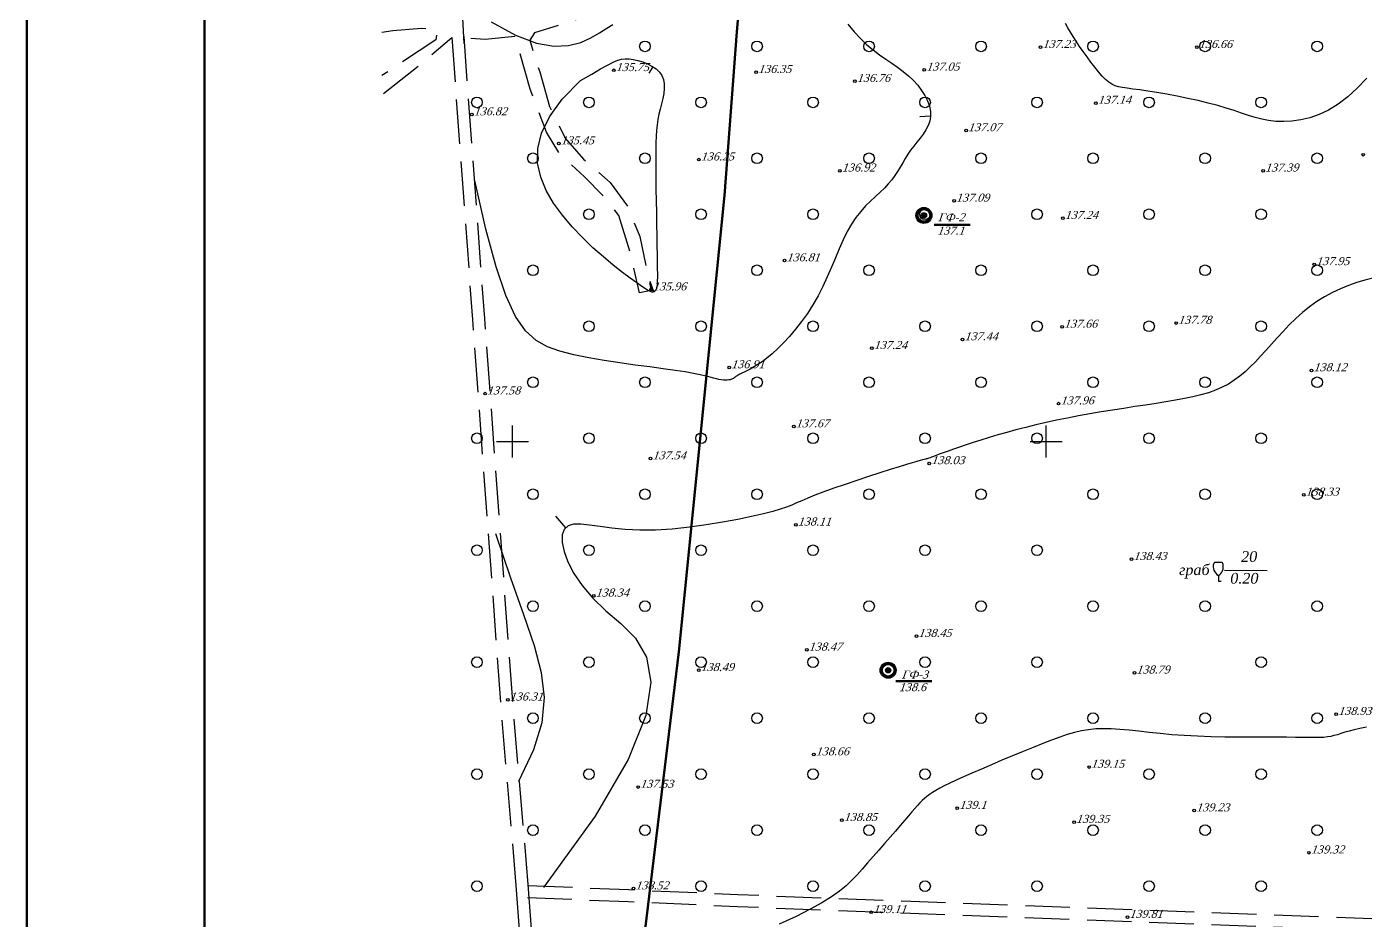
# Model space of a CAD drawing. Header units: millimetres. Extents: x 1400 to 4853, y -623 to 1865.
# Drawn here: x 2485.7 to 2636.3, y 1499.4 to 1600 of the extents above; entities that cross this region are included whole.
import ezdxf

# ---------------------------------------------------------------- set-up
doc = ezdxf.new("R2010")
doc.units = ezdxf.units.MM
doc.set_wipeout_variables(frame=1)
doc.linetypes.add('AHIDDEN2', pattern=[3, 1.5, -1.5])
doc.linetypes.add('AHIDDEN4', pattern=[7, 5, -2])
for name, color, linetype in [('CONT-MNR', 7, 'Continuous'), ('кресты', 7, 'Continuous'), ('ПИКЕТЫ', 7, 'Continuous'), ('проы', 7, 'Continuous'), ('РАСТИТ', 7, 'Continuous'), ('Скважины', 7, 'Continuous'), ('СІТУАЦІЯ', 7, 'Continuous')]:
    doc.layers.add(name, color=color, linetype=linetype)
doc.styles.add('grad', font='timesi.ttf')
doc.styles.add('universw', font='timesi.ttf', dxfattribs={"oblique": 10})

# ---------------------------------------------------------------- blocks, each defined once
blk = doc.blocks.new('390_2')
at = {"color": 0, "linetype": 'Continuous', "lineweight": 0}
blk.add_wipeout([(0.56, -0.02), (0.56, 0.02), (0.02, 0.02), (0.02, 1.02), (0.15, 1.11), (0.31, 1.24), (0.46, 1.38), (0.62, 1.58), (0.73, 1.77), (0.84, 2), (0.9, 2.21), (0.95, 2.44), (0.96, 2.61), (0.96, 2.86), (0.94, 3.01), (0.89, 3.24), (0.86, 3.33), (0.82, 3.39), (0.77, 3.44), (0.7, 3.46), (-0.38, 3.46), (-0.69, 3.46), (-0.8, 3.42), (-0.85, 3.37), (-0.89, 3.28), (-0.93, 3.11), (-0.96, 2.93), (-0.97, 2.66), (-0.95, 2.39), (-0.91, 2.19), (-0.85, 2.03), (-0.78, 1.85), (-0.67, 1.65), (-0.56, 1.5), (-0.45, 1.37), (-0.28, 1.21), (-0.13, 1.09), (-0.02, 1.02), (-0.02, -0.02)], dxfattribs=at)
at = {"color": 0, "linetype": 'Continuous'}
blk.add_lwpolyline([(0.89, 3.12), (0.86, 3.28, 0.283123), (0.7, 3.44), (-0.69, 3.44, 0.301637), (-0.87, 3.28, 0.346308), (0, 1.03, 0.325277)], format="xyb", close=True, dxfattribs=at)
blk.add_lwpolyline([(0, 1.03), (0, 0), (0.54, 0)], dxfattribs=at)
blk = doc.blocks.new('372')
blk.add_circle((0, 0), 1)
blk = doc.blocks.new('368')
at = {"color": 0, "linetype": 'Continuous'}
blk.add_blockref('372', (0, 0), dxfattribs=at)
blk = doc.blocks.new('A$C0DFD615A')
at = {"layer": 'Скважины', "linetype": 'Continuous'}
h = blk.add_hatch(color=6, dxfattribs=at)
h.paths.add_polyline_path([(-3, 0, 1), (3, 0, 1)])
h.paths.add_polyline_path([(2.2, 0, -1), (-2.2, 0, -1)], flags=16)
at = {"layer": 'Скважины', "linetype": 'Continuous', "lineweight": 50}
h = blk.add_hatch(color=6, dxfattribs=at)
edge = h.paths.add_edge_path()
edge.add_arc((0, 0), 1, 0, 360)
at = {"layer": 'Скважины', "color": 0, "linetype": 'Continuous'}
for radius in [3, 2.2, 1]:
    blk.add_circle((0, 0), radius, dxfattribs=at)

msp = doc.modelspace()

# ---------------------------------------------------------------- linework, layer by layer
at = {"lineweight": 50}
for points in [[(3351.713, 1865.4673), (3351.713, 1261.4673), (2485.713, 1261.4673), (2485.713, 1865.4673)], [(3346.713, 1860.4673), (3346.713, 1266.4673), (2505.713, 1266.4673), (2505.713, 1860.4673)]]:
    msp.add_lwpolyline(points, close=True, dxfattribs=at)
at = {"color": 7, "linetype": 'Continuous', "lineweight": 50, "flags": 128}
msp.add_lwpolyline([(2758.0423, 1339.7067), (2692.7023, 1344.9267), (2583.6093, 1353.1827, -0.37665893), (2557.6357, 1380.3754), (2553.3126, 1443.2455), (2551.4534, 1466.9327), (2559.0536, 1529.656), (2564.1924, 1580.9801), (2565.5951, 1599.3905), (2569.222, 1641.163, -0.34034588), (2591.1699, 1664.6371), (2631.7289, 1667.7403), (2712.8418, 1675.4467), (2806.1546, 1677.7296)], format="xyb", dxfattribs=at)
at = {"layer": 'CONT-MNR', "color": 30, "linetype": 'Continuous', "flags": 128}
for points in [[(2537.9652, 1600.5342), (2540.7008, 1599.0144), (2543.03, 1598.143), (2544.9971, 1597.7994), (2546.6465, 1597.8631), (2548.0226, 1598.2136), (2549.1698, 1598.7303), (2550.1323, 1599.2929), (2550.9485, 1599.802), (2551.6313, 1600.2444)], [(2548.0105, 1593.9112), (2549.2601, 1594.6432), (2550.257, 1595.2247), (2551.0464, 1595.6702), (2551.6732, 1595.9943), (2552.1827, 1596.2114), (2552.6198, 1596.3362), (2553.0298, 1596.3833), (2553.4577, 1596.3671), (2553.9373, 1596.2999), (2554.4574, 1596.1841), (2554.9953, 1596.0201), (2555.5286, 1595.8078), (2556.0346, 1595.5474), (2556.4909, 1595.2391), (2556.8747, 1594.8831), (2557.1636, 1594.4794), (2557.3418, 1594.0294), (2557.4206, 1593.5388), (2557.4181, 1593.0144), (2557.3524, 1592.4632), (2557.2417, 1591.8919), (2557.104, 1591.3076), (2556.9574, 1590.717), (2556.8201, 1590.1271), (2556.7066, 1589.5405), (2556.618, 1588.9434), (2556.5515, 1588.3179), (2556.5045, 1587.6461), (2556.4744, 1586.9099), (2556.4587, 1586.0915), (2556.4547, 1585.1728), (2556.4599, 1584.1359), (2556.4717, 1582.9724), (2556.4887, 1581.7118), (2556.5093, 1580.3933), (2556.5321, 1579.056), (2556.5557, 1577.7389), (2556.5787, 1576.4813), (2556.5996, 1575.3221), (2556.6171, 1574.3006), (2556.6298, 1573.446), (2556.6377, 1572.7486), (2556.6407, 1572.1891), (2556.6389, 1571.7478), (2556.6322, 1571.4053), (2556.6208, 1571.1422), (2556.6046, 1570.939), (2556.5837, 1570.7762), (2556.558, 1570.6373), (2556.5273, 1570.518), (2556.491, 1570.4167), (2556.449, 1570.3319), (2556.4007, 1570.2624), (2556.3458, 1570.2066), (2556.284, 1570.1631), (2556.2148, 1570.1305), (2556.1344, 1570.1103), (2556.0254, 1570.1168), (2555.8667, 1570.1669), (2555.6374, 1570.2778), (2555.3167, 1570.4668), (2554.8835, 1570.7509), (2554.3169, 1571.1472), (2553.5959, 1571.673), (2552.7099, 1572.3405), (2551.6888, 1573.1429), (2550.5728, 1574.0686), (2549.4022, 1575.1058), (2548.2171, 1576.2429), (2547.0578, 1577.4682), (2545.9644, 1578.7701), (2544.9772, 1580.1369), (2544.1409, 1581.5606), (2543.518, 1583.0481), (2543.1753, 1584.6102), (2543.1799, 1586.2575), (2543.5988, 1588.0006), (2544.4989, 1589.8501), (2545.9471, 1591.8168), (2548.0105, 1593.9112)], [(2538.428, 1542.9607), (2540.1113, 1537.9513), (2541.5924, 1533.8249), (2542.7783, 1530.3573), (2543.5758, 1527.3247), (2543.892, 1524.5031), (2543.6337, 1521.6684), (2542.708, 1518.5966), (2541.0217, 1515.0638)], [(2636.3956, 1521.162), (2635.657, 1521.0244), (2635.0158, 1520.8788), (2634.4571, 1520.7304), (2633.966, 1520.584), (2633.5277, 1520.4447), (2633.1273, 1520.3175), (2632.7499, 1520.2074), (2632.3807, 1520.1195), (2632.0037, 1520.0571), (2631.5992, 1520.0175), (2631.1462, 1519.9965), (2630.6239, 1519.9898), (2630.0116, 1519.9932), (2629.2884, 1520.0023), (2628.4334, 1520.0128), (2627.4259, 1520.0205), (2626.2537, 1520.0227), (2624.9406, 1520.0222), (2623.5187, 1520.0235), (2622.0205, 1520.0311), (2620.4783, 1520.0495), (2618.9245, 1520.0832), (2617.3915, 1520.1365), (2615.9116, 1520.2139), (2614.5112, 1520.3175), (2613.1927, 1520.4396), (2611.9525, 1520.57), (2610.7872, 1520.6986), (2609.6931, 1520.8153), (2608.6667, 1520.9099), (2607.7045, 1520.9722), (2606.8028, 1520.9922), (2605.9555, 1520.9615), (2605.146, 1520.8789), (2604.355, 1520.7448), (2603.5633, 1520.5598), (2602.7515, 1520.3245), (2601.9004, 1520.0393), (2600.9908, 1519.7048), (2600.0034, 1519.3215), (2598.9269, 1518.8919), (2597.7819, 1518.4263), (2596.5969, 1517.937), (2595.4005, 1517.4363), (2594.2213, 1516.9365), (2593.0878, 1516.4498), (2592.0285, 1515.9884), (2591.072, 1515.5648), (2590.2399, 1515.1879), (2589.5256, 1514.8541), (2588.9154, 1514.5566), (2588.3957, 1514.2885), (2587.9529, 1514.043), (2587.5735, 1513.8132), (2587.2437, 1513.5924), (2586.95, 1513.3735), (2586.6792, 1513.1495), (2586.4195, 1512.9118), (2586.1596, 1512.6515), (2585.8882, 1512.3595), (2585.5939, 1512.0269), (2585.2654, 1511.6449), (2584.8914, 1511.2045), (2584.4605, 1510.6967), (2583.9654, 1510.1167), (2583.4152, 1509.4756), (2582.8228, 1508.7886), (2582.2011, 1508.071), (2581.5633, 1507.3379), (2580.9224, 1506.6047), (2580.2912, 1505.8865), (2579.6829, 1505.1985), (2579.1008, 1504.5506), (2578.5095, 1503.9312), (2577.8639, 1503.3233), (2577.119, 1502.7101), (2576.2297, 1502.0746), (2575.1509, 1501.3998), (2573.8377, 1500.6689), (2572.2449, 1499.8647), (2570.3328, 1498.9785)]]:
    msp.add_lwpolyline(points, dxfattribs=at)
at = {"layer": 'CONT-MNR', "color": 30, "linetype": 'Continuous', "elevation": 41.1}
for points in [[(2578.0755, 1600.2539), (2578.7686, 1599.4089), (2579.4803, 1598.6385), (2580.1985, 1597.9588), (2580.916, 1597.359), (2581.627, 1596.8218), (2582.3256, 1596.3299), (2583.0059, 1595.8658), (2583.662, 1595.4123), (2584.288, 1594.9521), (2584.878, 1594.4676), (2585.4257, 1593.9461), (2585.9232, 1593.392), (2586.3617, 1592.8146), (2586.733, 1592.2228), (2587.0286, 1591.6258), (2587.2399, 1591.0324), (2587.3585, 1590.4519), (2587.3759, 1589.8932), (2587.288, 1589.363), (2587.1087, 1588.8586), (2586.8559, 1588.3749), (2586.548, 1587.9067), (2586.2029, 1587.4489), (2585.8389, 1586.9964), (2585.4741, 1586.544), (2585.1267, 1586.0868), (2584.8098, 1585.6207), (2584.5169, 1585.147), (2584.2365, 1584.6682), (2583.9571, 1584.1867), (2583.6672, 1583.7049), (2583.3552, 1583.2253), (2583.0097, 1582.7504), (2582.6192, 1582.2827), (2582.176, 1581.8219), (2581.688, 1581.3577), (2581.1667, 1580.8769), (2580.624, 1580.3666), (2580.0714, 1579.8136), (2579.5206, 1579.205), (2578.9833, 1578.5277), (2578.4712, 1577.7685), (2577.9921, 1576.9195), (2577.5387, 1575.9922), (2577.0995, 1575.0031), (2576.6635, 1573.9688), (2576.2193, 1572.9056), (2575.7558, 1571.8303), (2575.2616, 1570.7592), (2574.7255, 1569.7089), (2574.1402, 1568.6943), (2573.5136, 1567.7234), (2572.8576, 1566.8028), (2572.184, 1565.939), (2571.5048, 1565.1384), (2570.8317, 1564.4075), (2570.1767, 1563.7527), (2569.5515, 1563.1807), (2568.9664, 1562.6951), (2568.424, 1562.2891), (2567.9255, 1561.9533), (2567.4719, 1561.678), (2567.0644, 1561.4539), (2566.7039, 1561.2713), (2566.3915, 1561.1209), (2566.1283, 1560.993), (2565.9138, 1560.8796), (2565.7408, 1560.7781), (2565.6007, 1560.6873), (2565.4848, 1560.6062), (2565.3845, 1560.5336), (2565.2911, 1560.4684), (2565.1959, 1560.4093), (2565.0903, 1560.3554), (2564.9671, 1560.3059), (2564.8247, 1560.2628), (2564.6633, 1560.2285), (2564.4828, 1560.2055), (2564.2834, 1560.1963), (2564.065, 1560.2033), (2563.8276, 1560.229), (2563.5713, 1560.2758), (2563.2918, 1560.3454), (2562.9677, 1560.4365), (2562.5733, 1560.5469), (2562.0829, 1560.6745), (2561.4708, 1560.8171), (2560.7113, 1560.9727), (2559.7787, 1561.139), (2558.6472, 1561.314), (2557.3036, 1561.4969), (2555.784, 1561.6924), (2554.1369, 1561.9068), (2552.4108, 1562.1462), (2550.6541, 1562.4167), (2548.9155, 1562.7245), (2547.2434, 1563.0759), (2545.6863, 1563.4768), (2544.2789, 1563.9599), (2543.0006, 1564.6625), (2541.8172, 1565.7484), (2540.6944, 1567.3814), (2539.5976, 1569.7252), (2538.4928, 1572.9435), (2537.3454, 1577.2001), (2536.1211, 1582.6588)], [(2636.43, 1594.1839), (2635.3716, 1593.064), (2634.2939, 1592.0752), (2633.2106, 1591.2556), (2632.1314, 1590.6012), (2631.0647, 1590.0973), (2630.0191, 1589.7295), (2629.003, 1589.4832), (2628.025, 1589.344), (2627.0935, 1589.2971), (2626.2171, 1589.3281), (2625.3993, 1589.4234), (2624.6238, 1589.5731), (2623.8694, 1589.7682), (2623.115, 1589.9999), (2622.3394, 1590.2591), (2621.5212, 1590.5369), (2620.6394, 1590.8244), (2619.6726, 1591.1126), (2618.6087, 1591.3936), (2617.4708, 1591.6631), (2616.2911, 1591.918), (2615.1019, 1592.155), (2613.9353, 1592.3708), (2612.8234, 1592.5624), (2611.7984, 1592.7264), (2610.8925, 1592.8596), (2610.1286, 1592.962), (2609.4928, 1593.0461), (2608.9617, 1593.1274), (2608.5121, 1593.2218), (2608.1207, 1593.3448), (2607.7643, 1593.5121), (2607.4197, 1593.7394), (2607.0635, 1594.0423), (2606.678, 1594.4311), (2606.2667, 1594.8949), (2605.8388, 1595.4174), (2605.4033, 1595.9821), (2604.9693, 1596.5727), (2604.5459, 1597.173), (2604.142, 1597.7666), (2603.7669, 1598.3371), (2603.4263, 1598.8726), (2603.1137, 1599.3782), (2602.8191, 1599.8636), (2602.5329, 1600.3383)]]:
    msp.add_lwpolyline(points, dxfattribs=at)
at = {"layer": 'CONT-MNR', "color": 30, "linetype": 'Continuous', "flags": 128}
for points, elevation in [([(2556.1356, 1595.4792), (2555.6745, 1594.7578)], 40.8), ([(2587.3747, 1589.9295), (2586.1747, 1589.8518)], 41.1), ([(2556.2405, 1570.1426), (2555.8459, 1571.3082)], 40.8), ([(2546.3484, 1543.5829), (2545.2367, 1544.9162)], 41.4)]:
    msp.add_lwpolyline(points, dxfattribs=dict(at, elevation=elevation))
at = {"layer": 'кресты', "color": 3, "linetype": 'Continuous'}
for p, q in [((2540.3623, 1551.5067), (2540.3623, 1555.1067)), ((2600.3623, 1551.5067), (2600.3623, 1555.1067)), ((2538.5623, 1553.3067), (2542.1623, 1553.3067)), ((2598.5623, 1553.3067), (2602.1623, 1553.3067))]:
    msp.add_line(p, q, dxfattribs=at)
at = {"layer": 'ПИКЕТЫ', "color": 7, "linetype": 'Continuous'}
for centre in [(2599.7452, 1597.6749), (2617.3345, 1597.6749), (2551.7429, 1595.0738), (2567.7608, 1594.8628), (2586.6702, 1595.1305), (2578.8655, 1593.8538), (2605.9621, 1591.3888), (2535.7682, 1590.0977), (2591.369, 1588.3123), (2545.5591, 1586.8375), (2636.0296, 1585.5753), (2561.3136, 1585.0203), (2577.1814, 1583.7733), (2624.7846, 1583.7733), (2590.0182, 1580.3885), (2602.2471, 1578.4379), (2570.9566, 1573.6737), (2630.5187, 1573.2404), (2555.9265, 1570.3988), (2602.1644, 1566.1994), (2614.9967, 1566.6371), (2590.9717, 1564.7888), (2580.7687, 1563.8), (2564.7327, 1561.6411), (2630.227, 1561.3048), (2537.2585, 1558.6893), (2601.7787, 1557.5696), (2571.9927, 1554.9913), (2555.8779, 1551.391), (2587.2324, 1550.8434), (2629.3402, 1547.2987), (2572.2196, 1543.9413), (2609.971, 1540.0639), (2549.4818, 1535.9494), (2585.778, 1531.4067), (2573.4536, 1529.8671), (2561.2903, 1527.5644), (2610.3004, 1527.2859), (2539.8194, 1524.2491), (2633.0029, 1522.6282), (2574.2384, 1518.0823), (2605.2008, 1516.6806), (2554.4882, 1514.4268), (2590.3786, 1512.0548), (2617.029, 1511.7761), (2577.4021, 1510.6941), (2603.5188, 1510.4841), (2629.9372, 1507.0391), (2553.9531, 1502.9972), (2580.6928, 1500.328), (2609.5131, 1499.7915)]:
    msp.add_circle(centre, 0.15, dxfattribs=at)
at = {"layer": 'РАСТИТ', "color": 7}
msp.add_lwpolyline([(2620.444, 1538.8288), (2625.2358, 1538.8033)], dxfattribs=at)
at = {"layer": 'Скважины', "color": 0, "linetype": 'Continuous', "lineweight": 50}
for p, q in [((2587.7615, 1577.7017), (2591.8403, 1577.7017)), ((2583.447, 1526.3274), (2587.5259, 1526.3274))]:
    msp.add_line(p, q, dxfattribs=at)
at = {"layer": 'СІТУАЦІЯ', "color": 7, "linetype": 'AHIDDEN4'}
msp.add_line((2534.3751, 1607.9241), (2534.8593, 1598.0968), dxfattribs=at)
at = {"layer": 'СІТУАЦІЯ', "color": 7, "linetype": 'AHIDDEN4', "flags": 128}
for points in [[(2645.2325, 1587.4978), (2643.8799, 1589.4764), (2641.4142, 1594.404), (2640.0655, 1597.3813), (2639.6634, 1599.8728), (2639.6634, 1601.7213), (2638.7786, 1602.9268), (2637.2504, 1604.052), (2628.0577, 1605.8856), (2623.0439, 1606.2709), (2617.5813, 1607.0374), (2610.2908, 1606.9362), (2601.1327, 1606.2775), (2589.3569, 1605.8786), (2579.6519, 1605.7367), (2569.7723, 1606.2352), (2566.1547, 1606.1852), (2560.4664, 1605.4872), (2552.5827, 1603.1438), (2547.2231, 1600.6433), (2542.8322, 1599.2971), (2542.2833, 1598.4495), (2543.4127, 1594.8985), (2544.5012, 1590.9928), (2546.2824, 1587.4332), (2548.32, 1585.0826), (2551.3381, 1582.4624), (2553.3172, 1579.7432), (2554.653, 1576.3814), (2555.5931, 1571.833), (2555.9286, 1570.3124), (2554.6168, 1570.0502), (2553.6549, 1574.4194), (2552.2994, 1578.7448), (2550.8127, 1580.6672), (2548.4516, 1583.0703), (2545.6427, 1585.6684), (2544.156, 1588.1151), (2542.3196, 1592.9649), (2540.9138, 1598.0588), (2540.6078, 1598.8889), (2537.2846, 1598.5394), (2534.8798, 1598.7142)], [(2525.6462, 1599.3519), (2526.8747, 1599.5696), (2530.1138, 1599.8123), (2531.8953, 1599.7314), (2531.7333, 1598.518), (2525.6604, 1594.4735)], [(2525.822, 1592.451), (2530.0328, 1595.7676), (2533.5149, 1598.7607)], [(2533.5149, 1598.7607), (2535.8439, 1567.0442), (2539.0683, 1522.9651), (2540.7381, 1503.36)], [(2540.7381, 1503.36), (2545.2541, 1439.4575), (2546.286, 1423.4399), (2549.9371, 1373.6211)], [(2542.0848, 1503.4552), (2546.6011, 1439.5485), (2547.6328, 1423.5326), (2551.2834, 1373.7198)], [(2542.0851, 1503.349), (2553.4485, 1502.8813), (2565.7112, 1502.3348), (2585.158, 1501.5663), (2603.0948, 1500.9025), (2624.1212, 1500.1046), (2638.8037, 1499.5586), (2639.4257, 1499.5586)]]:
    msp.add_lwpolyline(points, dxfattribs=at)
for points in [[(2534.8612, 1598.8595), (2537.1902, 1567.1431, -0.00006965), (2537.1903, 1567.1427), (2540.4142, 1523.0716), (2542.0833, 1503.4746)], [(2542.0296, 1502.0002), (2553.3907, 1501.5326), (2565.6545, 1500.986), (2585.1064, 1500.2173), (2603.0442, 1499.5534), (2624.07, 1498.7556, 0.00018964), (2624.071, 1498.7555), (2638.7786, 1498.2086), (2639.4257, 1498.2086)]]:
    msp.add_lwpolyline(points, format="xyb", dxfattribs=at)

# ---------------------------------------------------------------- block references
at = {"layer": 'проы', "color": 0, "linetype": 'Continuous', "lineweight": 50, "xscale": 0.3, "yscale": 0.3, "zscale": 0.3}
for p in [(2586.6223, 1578.7467), (2582.6023, 1527.5667)]:
    msp.add_blockref('A$C0DFD615A', p, dxfattribs=at)
at = {"layer": 'РАСТИТ', "color": 7, "linetype": 'Continuous', "xscale": 0.6, "yscale": 0.6, "zscale": 0.6}
for p in [(2555.2507, 1597.77), (2567.8507, 1597.77), (2580.4507, 1597.77), (2593.0507, 1597.77), (2605.6507, 1597.77), (2618.2507, 1597.77), (2630.8507, 1597.77), (2536.3507, 1591.47), (2548.9507, 1591.47), (2561.5507, 1591.47), (2574.1507, 1591.47), (2586.7507, 1591.47), (2599.3507, 1591.47), (2611.9507, 1591.47), (2624.5507, 1591.47), (2542.6507, 1585.17), (2555.2507, 1585.17), (2567.8507, 1585.17), (2580.4507, 1585.17), (2593.0507, 1585.17), (2605.6507, 1585.17), (2618.2507, 1585.17), (2630.8507, 1585.17), (2548.9507, 1578.87), (2561.5507, 1578.87), (2574.1507, 1578.87), (2586.7507, 1578.87), (2599.3507, 1578.87), (2611.9507, 1578.87), (2624.5507, 1578.87), (2542.6507, 1572.57), (2567.8507, 1572.57), (2580.4507, 1572.57), (2593.0507, 1572.57), (2605.6507, 1572.57), (2618.2507, 1572.57), (2630.8507, 1572.57), (2548.9507, 1566.27), (2561.5507, 1566.27), (2574.1507, 1566.27), (2586.7507, 1566.27), (2599.3507, 1566.27), (2611.9507, 1566.27), (2624.5507, 1566.27), (2542.6507, 1559.97), (2555.2507, 1559.97), (2567.8507, 1559.97), (2580.4507, 1559.97), (2593.0507, 1559.97), (2605.6507, 1559.97), (2618.2507, 1559.97), (2630.8507, 1559.97), (2536.3507, 1553.67), (2548.9507, 1553.67), (2561.5507, 1553.67), (2574.1507, 1553.67), (2586.7507, 1553.67), (2599.3507, 1553.67), (2611.9507, 1553.67), (2624.5507, 1553.67), (2542.6507, 1547.37), (2555.2507, 1547.37), (2567.8507, 1547.37), (2580.4507, 1547.37), (2593.0507, 1547.37), (2605.6507, 1547.37), (2618.2507, 1547.37), (2630.8507, 1547.37), (2536.3507, 1541.07), (2548.9507, 1541.07), (2561.5507, 1541.07), (2574.1507, 1541.07), (2586.7507, 1541.07), (2599.3507, 1541.07), (2542.6507, 1534.77), (2555.2507, 1534.77), (2567.8507, 1534.77), (2580.4507, 1534.77), (2593.0507, 1534.77), (2605.6507, 1534.77), (2618.2507, 1534.77), (2630.8507, 1534.77), (2536.3507, 1528.47), (2548.9507, 1528.47), (2561.5507, 1528.47), (2574.1507, 1528.47), (2586.7507, 1528.47), (2599.3507, 1528.47), (2624.5507, 1528.47), (2542.6507, 1522.17), (2555.2507, 1522.17), (2567.8507, 1522.17), (2580.4507, 1522.17), (2593.0507, 1522.17), (2605.6507, 1522.17), (2618.2507, 1522.17), (2630.8507, 1522.17), (2536.3507, 1515.87), (2548.9507, 1515.87), (2561.5507, 1515.87), (2574.1507, 1515.87), (2586.7507, 1515.87), (2599.3507, 1515.87), (2611.9507, 1515.87), (2624.5507, 1515.87), (2542.6507, 1509.57), (2555.2507, 1509.57), (2567.8507, 1509.57), (2580.4507, 1509.57), (2593.0507, 1509.57), (2605.6507, 1509.57), (2618.2507, 1509.57), (2630.8507, 1509.57), (2536.3507, 1503.27), (2561.5507, 1503.27), (2574.1507, 1503.27), (2586.7507, 1503.27), (2599.3507, 1503.27), (2611.9507, 1503.27), (2624.5507, 1503.27)]:
    msp.add_blockref('368', p, dxfattribs=at)

# ---------------------------------------------------------------- texts
at = {"layer": 'ПИКЕТЫ', "color": 7, "linetype": 'Continuous', "style": 'universw', "oblique": 10}
for s, p in [('137.23', (2600.0137, 1597.5882)), ('136.66', (2617.603, 1597.5882)), ('135.75', (2552.0114, 1594.9871)), ('137.05', (2586.9387, 1595.0438)), ('136.35', (2568.0293, 1594.7761)), ('136.76', (2579.1341, 1593.7671)), ('137.14', (2606.2306, 1591.3021)), ('136.82', (2536.0367, 1590.011)), ('137.07', (2591.6375, 1588.2256)), ('135.45', (2545.8277, 1586.7508)), ('136.25', (2561.5821, 1584.9337)), ('136.92', (2577.4499, 1583.6866)), ('137.39', (2625.0531, 1583.6866)), ('137.09', (2590.2867, 1580.3018)), ('137.24', (2602.5156, 1578.3513)), ('136.81', (2571.2251, 1573.587)), ('137.95', (2630.7872, 1573.1537)), ('135.96', (2556.1951, 1570.3121)), ('137.78', (2615.2652, 1566.5504)), ('137.66', (2602.4329, 1566.1127)), ('137.24', (2581.0373, 1563.7133)), ('137.44', (2591.2403, 1564.7022)), ('136.91', (2565.0012, 1561.5544)), ('138.12', (2630.4955, 1561.2181)), ('137.58', (2537.527, 1558.6026)), ('137.96', (2602.0472, 1557.4829)), ('137.67', (2572.2613, 1554.9046)), ('137.54', (2556.1465, 1551.3043)), ('138.03', (2587.5009, 1550.7568)), ('138.33', (2629.6087, 1547.212)), ('138.11', (2572.4881, 1543.8546)), ('138.43', (2610.2395, 1539.9772)), ('138.34', (2549.7504, 1535.8627)), ('138.45', (2586.0466, 1531.32)), ('138.47', (2573.7222, 1529.7805)), ('138.49', (2561.5588, 1527.4777)), ('138.79', (2610.5689, 1527.1992)), ('136.31', (2540.0879, 1524.1624)), ('138.93', (2633.2715, 1522.5416)), ('138.66', (2574.5069, 1517.9956)), ('139.15', (2605.4693, 1516.5939)), ('137.53', (2554.7567, 1514.3401)), ('139.1', (2590.6471, 1511.9681)), ('139.23', (2617.2975, 1511.6894)), ('138.85', (2577.6706, 1510.6074)), ('139.35', (2603.7873, 1510.3974)), ('139.32', (2630.2057, 1506.9524)), ('138.52', (2554.2217, 1502.9106)), ('139.11', (2580.9613, 1500.2413)), ('139.81', (2609.7817, 1499.7048))]:
    msp.add_text(s, height=0.9, dxfattribs=at).set_placement(p)
at = {"layer": 'РАСТИТ', "color": 7, "linetype": 'AHIDDEN2', "style": 'grad'}
for s, p in [('20', (2622.3037, 1539.7642)), ('граб', (2615.3255, 1538.2782)), ('0.20', (2621.0823, 1537.3172))]:
    msp.add_text(s, height=1.2, dxfattribs=at).set_placement(p)
at = {"layer": 'Скважины', "color": 7, "style": 'universw', "oblique": 10}
for s, p in [('ГФ-2', (2588.2473, 1578.097, -40.8)), ('137.1', (2588.1701, 1576.5876, 43.5)), ('ГФ-3', (2584.1476, 1526.6373)), ('138.6', (2583.8556, 1525.2133, 43.5))]:
    msp.add_text(s, height=0.9, dxfattribs=at).set_placement(p)

# ---------------------------------------------------------------- next in the draw order: block references
at = {"layer": 'РАСТИТ', "color": 7, "linetype": 'AHIDDEN2', "xscale": 0.6, "yscale": 0.6, "zscale": 0.6}
msp.add_blockref('390_2', (2619.741, 1537.6096), dxfattribs=at)

# ---------------------------------------------------------------- next in the draw order: linework, layer by layer
at = {"layer": 'CONT-MNR', "color": 30, "linetype": 'Continuous', "flags": 128}
msp.add_lwpolyline([(2637.1124, 1571.6893), (2636.2191, 1571.4621), (2635.3093, 1571.1907), (2634.3918, 1570.872), (2633.4755, 1570.5031), (2632.569, 1570.081), (2631.6814, 1569.6025), (2630.8213, 1569.0647), (2629.9959, 1568.4671), (2629.2052, 1567.8194), (2628.4476, 1567.1337), (2627.7213, 1566.4222), (2627.0246, 1565.6972), (2626.3559, 1564.9709), (2625.7135, 1564.2555), (2625.0956, 1563.5631), (2624.4993, 1562.9042), (2623.9165, 1562.2822), (2623.3379, 1561.6984), (2622.7542, 1561.1543), (2622.1559, 1560.6516), (2621.5338, 1560.1917), (2620.8785, 1559.776), (2620.1806, 1559.4061), (2619.4324, 1559.0822), (2618.6322, 1558.7991), (2617.7799, 1558.5502), (2616.8753, 1558.3291), (2615.9183, 1558.1293), (2614.9089, 1557.9442), (2613.8469, 1557.7674), (2612.7321, 1557.5923), (2611.5663, 1557.4134), (2610.3577, 1557.2288), (2609.1166, 1557.0375), (2607.8531, 1556.8386), (2606.5773, 1556.6312), (2605.2993, 1556.4142), (2604.0294, 1556.1868), (2602.7776, 1555.9481), (2601.5528, 1555.6974), (2600.3586, 1555.4363), (2599.1971, 1555.1666), (2598.0707, 1554.8902), (2596.9816, 1554.6091), (2595.9321, 1554.3251), (2594.9244, 1554.0402), (2593.9607, 1553.7561), (2593.0439, 1553.4751), (2592.1786, 1553.2005), (2591.37, 1552.9355), (2590.6231, 1552.6838), (2589.9433, 1552.4488), (2589.3356, 1552.2339), (2588.8052, 1552.0427), (2588.3572, 1551.8786), (2587.9941, 1551.7439), (2587.7064, 1551.636), (2587.4822, 1551.5513), (2587.3093, 1551.4862), (2587.1756, 1551.4369), (2587.069, 1551.3998), (2586.9774, 1551.3711), (2586.8888, 1551.3472), (2586.7889, 1551.3236), (2586.6561, 1551.2925), (2586.4665, 1551.2453), (2586.1962, 1551.1733), (2585.8216, 1551.068), (2585.3188, 1550.9208), (2584.6639, 1550.7229), (2583.8332, 1550.4659), (2582.8154, 1550.1451), (2581.6486, 1549.7714), (2580.3835, 1549.36), (2579.0709, 1548.9257), (2577.7613, 1548.4838), (2576.5055, 1548.049), (2575.3541, 1547.6366), (2574.3579, 1547.2614), (2573.5489, 1546.9341), (2572.8852, 1546.6479), (2572.3063, 1546.3916), (2571.7517, 1546.1542), (2571.161, 1545.9244), (2570.4737, 1545.6912), (2569.6293, 1545.4432), (2568.5673, 1545.1695), (2567.2462, 1544.8639), (2565.7, 1544.5407), (2563.9817, 1544.2194), (2562.1443, 1543.9193), (2560.2407, 1543.6599), (2558.324, 1543.4605), (2556.4471, 1543.3407), (2554.6631, 1543.3197), (2553.0172, 1543.406), (2551.5241, 1543.5642), (2550.191, 1543.7478), (2549.0248, 1543.9105), (2548.0326, 1544.0058), (2547.2216, 1543.9872), (2546.5986, 1543.8084), (2546.1709, 1543.4229), (2545.9459, 1542.798), (2545.9329, 1541.9548), (2546.1416, 1540.9283), (2546.582, 1539.7533), (2547.2636, 1538.4649), (2548.1963, 1537.0977), (2549.3898, 1535.6868), (2550.8539, 1534.267), (2552.5404, 1532.8269), (2554.1699, 1531.1706), (2555.4046, 1529.0555), (2555.9072, 1526.2393), (2555.3402, 1522.4798), (2553.3659, 1517.5346), (2549.647, 1511.1612), (2543.846, 1503.1175)], dxfattribs=at)

doc.saveas('drawing.dxf')
